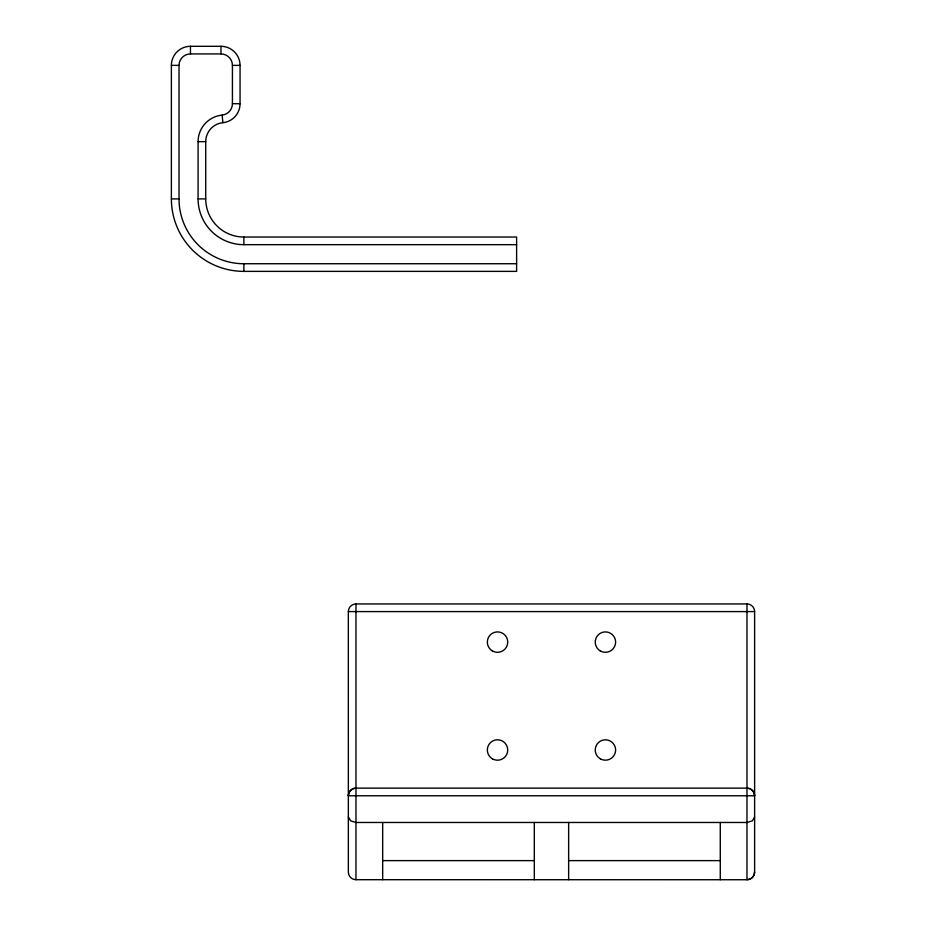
<?xml version="1.0" encoding="UTF-8"?>
<svg xmlns="http://www.w3.org/2000/svg" width="926" height="926" viewBox="0 0 926 926"><rect width="100%" height="100%" fill="white"/><g stroke="black" fill="none" stroke-linecap="round" stroke-linejoin="round"><path stroke-width="1.39" d="M348.338 795.77C348.234 791.695 351.892 788.038 355.978 788.142L746.981 788.142C751.067 788.038 754.725 791.695 754.621 795.77L348.361 795.77A7.628 7.628 0 0 1 355.978 788.142M754.621 816.929L752.387 820.83L747.143 822.473L355.978 822.473L350.641 820.876L348.35 816.929M190.455 46.3L220.978 46.3A19.076 19.076 0 0 1 240.054 65.376L240.054 103.712A19.076 19.076 0 0 1 222.888 122.695A19.076 19.076 0 0 0 205.722 141.666L205.722 198.893A38.151 38.151 0 0 0 243.862 237.033L516.615 237.033L516.615 271.376L243.862 271.376A72.483 72.483 0 0 1 171.379 198.893L171.379 65.376A19.076 19.076 0 0 1 190.455 46.3L190.455 53.928A11.448 11.448 0 0 0 179.019 65.376L179.019 198.893A64.855 64.855 0 0 0 243.862 263.736L516.615 263.736M190.455 53.928L220.978 53.928A11.448 11.448 0 0 1 232.426 65.376L232.426 103.712A11.448 11.448 0 0 1 222.124 115.102A26.704 26.704 0 0 0 198.083 141.666L198.083 198.893A45.779 45.779 0 0 0 243.862 244.672L516.615 244.672M171.379 65.376L179.019 65.376M232.426 65.376L240.054 65.376M232.426 103.712L240.054 103.712M198.083 141.666L205.722 141.666M171.379 198.893L179.019 198.893M198.083 198.893L205.722 198.893M355.978 603.949L746.981 603.949A7.628 7.628 0 0 1 754.621 611.588L754.621 872.072A7.674 7.593 0 0 1 746.981 879.735L355.978 879.7A7.628 7.628 0 0 1 348.35 871.991L348.338 611.588A7.628 7.628 0 0 1 355.978 603.949L355.978 879.7M348.338 611.588L754.621 611.588M382.681 860.624L534.314 860.624M568.645 860.624L720.278 860.624M754.32 872.072L754.621 872.072A7.628 7.628 0 0 1 746.981 879.7L746.981 603.949M222.124 115.102L222.888 122.695M720.278 822.473L720.278 879.7M568.645 822.473L568.645 879.7M534.314 822.473L534.314 879.7M382.681 822.473L382.681 879.7M243.862 237.033L243.862 244.672M243.862 263.736L243.862 271.376M220.978 46.3L220.978 53.928M746.981 788.142A7.628 7.628 0 0 1 754.621 795.77M492.424 758.834A10.209 10.209 0 0 0 507.737 750.002A10.209 10.209 0 0 0 492.424 741.159A10.209 10.209 0 0 0 492.424 758.834M600.326 758.834A10.209 10.209 0 0 0 615.628 750.002A10.209 10.209 0 0 0 600.326 741.159A10.209 10.209 0 0 0 600.326 758.834M600.326 650.943A10.209 10.209 0 0 0 615.628 642.1A10.209 10.209 0 0 0 600.326 633.268A10.209 10.209 0 0 0 600.326 650.943M492.424 650.943A10.209 10.209 0 0 0 507.737 642.1A10.209 10.209 0 0 0 492.424 633.268A10.209 10.209 0 0 0 492.424 650.943"/></g></svg>
